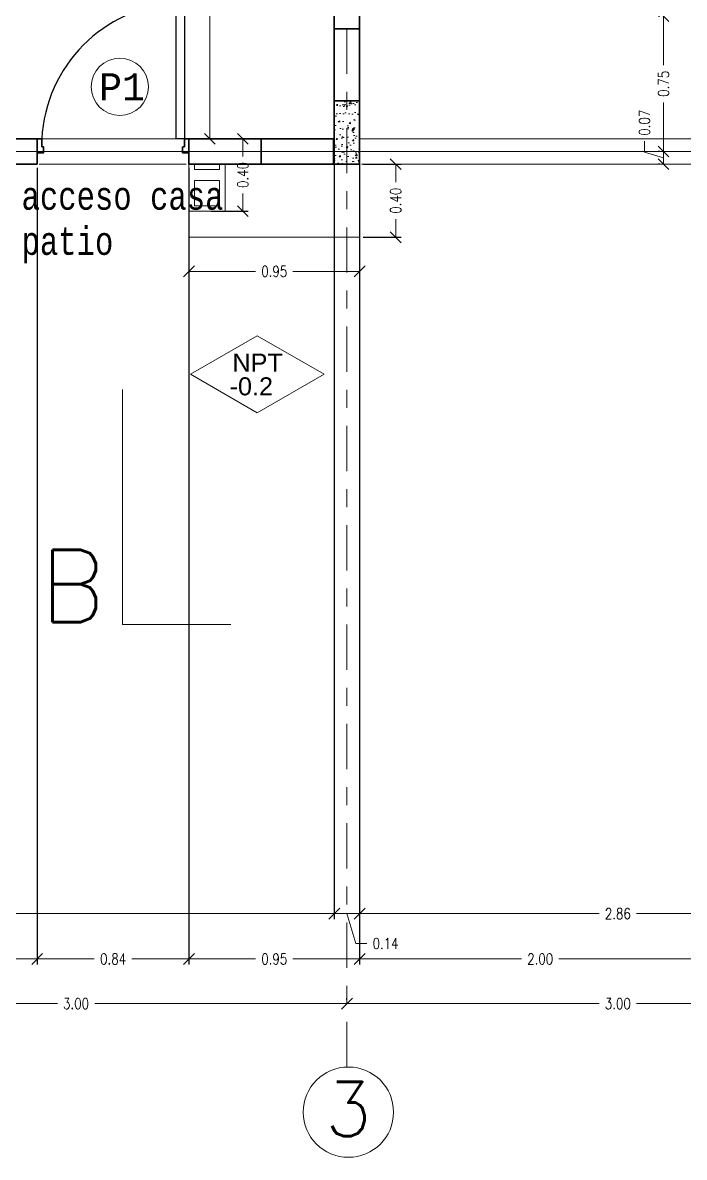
# Model space of a CAD drawing. Header units: metres. Extents: x -89 to 15, y -108 to -10.
# Drawn here: x -29.14 to -25.48, y -92.65 to -86.37 of the extents above; entities that cross this region are included whole.
import ezdxf

# ---------------------------------------------------------------- set-up
doc = ezdxf.new("R2010")
doc.units = ezdxf.units.M
doc.header["$LTSCALE"] = 5
doc.header["$MEASUREMENT"] = 0
doc.linetypes.add('CENTER', pattern=[2, 1.25, -0.25, 0.25, -0.25])
doc.layers.get('0').update_dxf_attribs({"color": 30})
for name, color, linetype, lineweight in [('A-ANNO-DIMS', 3, 'Continuous', 18), ('A-ANNO-SYMB', 3, 'Continuous', 18), ('A-ANNO-TEXT', 3, 'Continuous', 18), ('A-DOOR-FULL', 4, 'Continuous', 25), ('A-FLOR-PATT', 8, 'Continuous', 18), ('A-FURN', 8, 'Continuous', 18), ('A-WALL-FULL', 7, 'Continuous', 35)]:
    doc.layers.add(name, color=color, linetype=linetype, lineweight=lineweight)
doc.styles.add('E-ARIAL', font='arial.ttf')
doc.styles.add('E-ROMANS', font='romans.shx', dxfattribs={"width": 0.8})
doc.dimstyles.new('E-0050_TICK_12', dxfattribs={"dimscale": 0.001, "dimtxt": 60, "dimasz": 60, "dimexe": 30, "dimexo": 20, "dimgap": 30, "dimtad": 0, "dimzin": 0, "dimdsep": 46, "dimtxsty": 'E-ROMANS', "dimblk": 'OBLIQUE', "dimcen": 30, "dimclrd": 256, "dimclre": 256, "dimclrt": 256, "dimadec": 0, "dimazin": 0, "dimtfac": 1, "dimtmove": 1, "dimatfit": 3, "dimldrblk": 'OPEN90', "dimfxl": 1, "dimtfill": 1, "dimtolj": 1, "dimtzin": 0, "dimlwd": -1, "dimarcsym": 0})

# ---------------------------------------------------------------- blocks, each defined once
blk = doc.blocks.new('_Oblique')
at = {"color": 0, "linetype": 'ByBlock', "lineweight": -2}
blk.add_line((-0.5, -0.5), (0.5, 0.5), dxfattribs=at)
blk = doc.blocks.new('*D40')
at = {"layer": 'A-ANNO-DIMS', "lineweight": -2, "transparency": 16777216}
for p, q in [((-30.3446, -91.7796), (-30.3446, -91.7696)), ((-27.3446, -91.7796), (-27.3446, -91.7696))]:
    blk.add_line(p, q, dxfattribs=at)
at = {"layer": 'A-ANNO-DIMS', "transparency": 16777216}
for p, q in [((-30.3446, -91.7996), (-28.9477, -91.7996)), ((-27.3446, -91.7996), (-28.7414, -91.7996))]:
    blk.add_line(p, q, dxfattribs=at)
at = {"layer": 'A-ANNO-DIMS', "transparency": 16777216, "xscale": 0.06, "yscale": 0.06, "zscale": 0.06, "rotation": 180}
blk.add_blockref('_Oblique', (-30.3446, -91.7996), dxfattribs=at)
at = {"layer": 'A-ANNO-DIMS', "transparency": 16777216, "xscale": 0.06, "yscale": 0.06, "zscale": 0.06}
blk.add_blockref('_Oblique', (-27.3446, -91.7996), dxfattribs=at)
at = {"layer": 'A-ANNO-DIMS', "transparency": 16777216, "insert": (-28.8446, -91.7996), "char_height": 0.06, "attachment_point": 5, "style": 'E-ROMANS', "bg_fill": 3, "box_fill_scale": 1.25, "bg_fill_color": 256, "bg_fill_true_color": 13158600, "bg_fill_transparency": 0}
blk.add_mtext('\\A1;3.00', dxfattribs=at)
blk = doc.blocks.new('_Open90')
at = {"color": 0, "linetype": 'ByBlock', "lineweight": -2}
for p, q in [((0, 0), (-1, 0)), ((-0.5, 0.5), (0, 0)), ((0, 0), (-0.5, -0.5))]:
    blk.add_line(p, q, dxfattribs=at)
blk = doc.blocks.new('*D41')
at = {"layer": 'A-ANNO-DIMS', "lineweight": -2, "transparency": 16777216}
for p, q in [((-27.3446, -91.7796), (-27.3446, -91.7696)), ((-24.3446, -91.7796), (-24.3446, -91.7696))]:
    blk.add_line(p, q, dxfattribs=at)
at = {"layer": 'A-ANNO-DIMS', "transparency": 16777216}
for p, q in [((-27.3446, -91.7996), (-25.9477, -91.7996)), ((-24.3446, -91.7996), (-25.7414, -91.7996))]:
    blk.add_line(p, q, dxfattribs=at)
at = {"layer": 'A-ANNO-DIMS', "transparency": 16777216, "xscale": 0.06, "yscale": 0.06, "zscale": 0.06, "rotation": 180}
blk.add_blockref('_Oblique', (-27.3446, -91.7996), dxfattribs=at)
at = {"layer": 'A-ANNO-DIMS', "transparency": 16777216, "xscale": 0.06, "yscale": 0.06, "zscale": 0.06}
blk.add_blockref('_Oblique', (-24.3446, -91.7996), dxfattribs=at)
at = {"layer": 'A-ANNO-DIMS', "transparency": 16777216, "insert": (-25.8446, -91.7996), "char_height": 0.06, "attachment_point": 5, "style": 'E-ROMANS', "bg_fill": 3, "box_fill_scale": 1.25, "bg_fill_color": 256, "bg_fill_true_color": 13158600, "bg_fill_transparency": 0}
blk.add_mtext('\\A1;3.00', dxfattribs=at)
blk = doc.blocks.new('*D47')
at = {"layer": 'A-ANNO-DIMS', "lineweight": -2, "transparency": 16777216}
for p, q in [((-31.2746, -87.1709), (-31.2746, -91.5822)), ((-29.0596, -87.1709), (-29.0596, -91.5822))]:
    blk.add_line(p, q, dxfattribs=at)
at = {"layer": 'A-ANNO-DIMS', "transparency": 16777216}
for p, q in [((-31.2746, -91.5522), (-30.2702, -91.5522)), ((-29.0596, -91.5522), (-30.0639, -91.5522))]:
    blk.add_line(p, q, dxfattribs=at)
at = {"layer": 'A-ANNO-DIMS', "transparency": 16777216, "xscale": 0.06, "yscale": 0.06, "zscale": 0.06, "rotation": 180}
blk.add_blockref('_Oblique', (-31.2746, -91.5522), dxfattribs=at)
at = {"layer": 'A-ANNO-DIMS', "transparency": 16777216, "xscale": 0.06, "yscale": 0.06, "zscale": 0.06}
blk.add_blockref('_Oblique', (-29.0596, -91.5522), dxfattribs=at)
at = {"layer": 'A-ANNO-DIMS', "transparency": 16777216, "insert": (-30.1671, -91.5522), "char_height": 0.06, "attachment_point": 5, "style": 'E-ROMANS', "bg_fill": 3, "box_fill_scale": 1.25, "bg_fill_color": 256, "bg_fill_true_color": 13158600, "bg_fill_transparency": 0}
blk.add_mtext('\\A1;2.22', dxfattribs=at)
blk = doc.blocks.new('*D48')
at = {"layer": 'A-ANNO-DIMS', "lineweight": -2, "transparency": 16777216}
for p, q in [((-29.0596, -87.1709), (-29.0596, -91.5822)), ((-28.2196, -87.1709), (-28.2196, -91.5822))]:
    blk.add_line(p, q, dxfattribs=at)
at = {"layer": 'A-ANNO-DIMS', "transparency": 16777216}
for p, q in [((-29.0596, -91.5522), (-28.7439, -91.5522)), ((-28.2196, -91.5522), (-28.5353, -91.5522))]:
    blk.add_line(p, q, dxfattribs=at)
at = {"layer": 'A-ANNO-DIMS', "transparency": 16777216, "xscale": 0.06, "yscale": 0.06, "zscale": 0.06, "rotation": 180}
blk.add_blockref('_Oblique', (-29.0596, -91.5522), dxfattribs=at)
at = {"layer": 'A-ANNO-DIMS', "transparency": 16777216, "xscale": 0.06, "yscale": 0.06, "zscale": 0.06}
blk.add_blockref('_Oblique', (-28.2196, -91.5522), dxfattribs=at)
at = {"layer": 'A-ANNO-DIMS', "transparency": 16777216, "insert": (-28.6396, -91.5522), "char_height": 0.06, "attachment_point": 5, "style": 'E-ROMANS', "bg_fill": 3, "box_fill_scale": 1.25, "bg_fill_color": 256, "bg_fill_true_color": 13158600, "bg_fill_transparency": 0}
blk.add_mtext('\\A1;0.84', dxfattribs=at)
blk = doc.blocks.new('*D49')
at = {"layer": 'A-ANNO-DIMS', "lineweight": -2, "transparency": 16777216}
for p, q in [((-28.2196, -87.1709), (-28.2196, -91.5822)), ((-27.2746, -87.1709), (-27.2746, -91.5822))]:
    blk.add_line(p, q, dxfattribs=at)
at = {"layer": 'A-ANNO-DIMS', "transparency": 16777216}
for p, q in [((-28.2196, -91.5522), (-27.8502, -91.5522)), ((-27.2746, -91.5522), (-27.6439, -91.5522))]:
    blk.add_line(p, q, dxfattribs=at)
at = {"layer": 'A-ANNO-DIMS', "transparency": 16777216, "xscale": 0.06, "yscale": 0.06, "zscale": 0.06, "rotation": 180}
blk.add_blockref('_Oblique', (-28.2196, -91.5522), dxfattribs=at)
at = {"layer": 'A-ANNO-DIMS', "transparency": 16777216, "xscale": 0.06, "yscale": 0.06, "zscale": 0.06}
blk.add_blockref('_Oblique', (-27.2746, -91.5522), dxfattribs=at)
at = {"layer": 'A-ANNO-DIMS', "transparency": 16777216, "insert": (-27.7471, -91.5522), "char_height": 0.06, "attachment_point": 5, "style": 'E-ROMANS', "bg_fill": 3, "box_fill_scale": 1.25, "bg_fill_color": 256, "bg_fill_true_color": 13158600, "bg_fill_transparency": 0}
blk.add_mtext('\\A1;0.95', dxfattribs=at)
blk = doc.blocks.new('*D50')
at = {"layer": 'A-ANNO-DIMS', "lineweight": -2, "transparency": 16777216}
for p, q in [((-27.2746, -87.1709), (-27.2746, -91.5822)), ((-25.2746, -87.1709), (-25.2746, -91.5822))]:
    blk.add_line(p, q, dxfattribs=at)
at = {"layer": 'A-ANNO-DIMS', "transparency": 16777216}
for p, q in [((-27.2746, -91.5522), (-26.3777, -91.5522)), ((-25.2746, -91.5522), (-26.1714, -91.5522))]:
    blk.add_line(p, q, dxfattribs=at)
at = {"layer": 'A-ANNO-DIMS', "transparency": 16777216, "xscale": 0.06, "yscale": 0.06, "zscale": 0.06, "rotation": 180}
blk.add_blockref('_Oblique', (-27.2746, -91.5522), dxfattribs=at)
at = {"layer": 'A-ANNO-DIMS', "transparency": 16777216, "xscale": 0.06, "yscale": 0.06, "zscale": 0.06}
blk.add_blockref('_Oblique', (-25.2746, -91.5522), dxfattribs=at)
at = {"layer": 'A-ANNO-DIMS', "transparency": 16777216, "insert": (-26.2746, -91.5522), "char_height": 0.06, "attachment_point": 5, "style": 'E-ROMANS', "bg_fill": 3, "box_fill_scale": 1.25, "bg_fill_color": 256, "bg_fill_true_color": 13158600, "bg_fill_transparency": 0}
blk.add_mtext('\\A1;2.00', dxfattribs=at)
blk = doc.blocks.new('*D57')
at = {"layer": 'A-ANNO-DIMS', "lineweight": -2, "transparency": 16777216}
for p, q in [((-33.2746, -86.4209), (-33.2746, -91.3314)), ((-27.4146, -86.4209), (-27.4146, -91.3314))]:
    blk.add_line(p, q, dxfattribs=at)
at = {"layer": 'A-ANNO-DIMS', "transparency": 16777216}
for p, q in [((-33.2746, -91.3014), (-30.4477, -91.3014)), ((-27.4146, -91.3014), (-30.2414, -91.3014))]:
    blk.add_line(p, q, dxfattribs=at)
at = {"layer": 'A-ANNO-DIMS', "transparency": 16777216, "xscale": 0.06, "yscale": 0.06, "zscale": 0.06, "rotation": 180}
blk.add_blockref('_Oblique', (-33.2746, -91.3014), dxfattribs=at)
at = {"layer": 'A-ANNO-DIMS', "transparency": 16777216, "xscale": 0.06, "yscale": 0.06, "zscale": 0.06}
blk.add_blockref('_Oblique', (-27.4146, -91.3014), dxfattribs=at)
at = {"layer": 'A-ANNO-DIMS', "transparency": 16777216, "insert": (-30.3446, -91.3014), "char_height": 0.06, "attachment_point": 5, "style": 'E-ROMANS', "bg_fill": 3, "box_fill_scale": 1.25, "bg_fill_color": 256, "bg_fill_true_color": 13158600, "bg_fill_transparency": 0}
blk.add_mtext('\\A1;5.86', dxfattribs=at)
blk = doc.blocks.new('*D58')
at = {"layer": 'A-ANNO-DIMS', "lineweight": -2, "transparency": 16777216}
for p, q in [((-27.4146, -87.1709), (-27.4146, -91.3314)), ((-27.2746, -87.1709), (-27.2746, -91.3314))]:
    blk.add_line(p, q, dxfattribs=at)
at = {"layer": 'A-ANNO-DIMS', "transparency": 16777216}
for p, q in [((-27.4146, -91.3014), (-27.2746, -91.3014)), ((-27.3446, -91.3014), (-27.2951, -91.4664)), ((-27.2951, -91.4664), (-27.2351, -91.4664))]:
    blk.add_line(p, q, dxfattribs=at)
at = {"layer": 'A-ANNO-DIMS', "transparency": 16777216, "xscale": 0.06, "yscale": 0.06, "zscale": 0.06, "rotation": 180}
blk.add_blockref('_Oblique', (-27.4146, -91.3014), dxfattribs=at)
at = {"layer": 'A-ANNO-DIMS', "transparency": 16777216, "xscale": 0.06, "yscale": 0.06, "zscale": 0.06}
blk.add_blockref('_Oblique', (-27.2746, -91.3014), dxfattribs=at)
at = {"layer": 'A-ANNO-DIMS', "transparency": 16777216, "insert": (-27.1308, -91.4664), "char_height": 0.06, "attachment_point": 5, "style": 'E-ROMANS', "bg_fill": 3, "box_fill_scale": 1.25, "bg_fill_color": 256, "bg_fill_true_color": 13158600, "bg_fill_transparency": 0}
blk.add_mtext('\\A1;0.14', dxfattribs=at)
blk = doc.blocks.new('*D59')
at = {"layer": 'A-ANNO-DIMS', "lineweight": -2, "transparency": 16777216}
for p, q in [((-27.2746, -86.8209), (-27.2746, -91.3314)), ((-24.4146, -86.8209), (-24.4146, -91.3314))]:
    blk.add_line(p, q, dxfattribs=at)
at = {"layer": 'A-ANNO-DIMS', "transparency": 16777216}
for p, q in [((-27.2746, -91.3014), (-25.9477, -91.3014)), ((-24.4146, -91.3014), (-25.7414, -91.3014))]:
    blk.add_line(p, q, dxfattribs=at)
at = {"layer": 'A-ANNO-DIMS', "transparency": 16777216, "xscale": 0.06, "yscale": 0.06, "zscale": 0.06, "rotation": 180}
blk.add_blockref('_Oblique', (-27.2746, -91.3014), dxfattribs=at)
at = {"layer": 'A-ANNO-DIMS', "transparency": 16777216, "xscale": 0.06, "yscale": 0.06, "zscale": 0.06}
blk.add_blockref('_Oblique', (-24.4146, -91.3014), dxfattribs=at)
at = {"layer": 'A-ANNO-DIMS', "transparency": 16777216, "insert": (-25.8446, -91.3014), "char_height": 0.06, "attachment_point": 5, "style": 'E-ROMANS', "bg_fill": 3, "box_fill_scale": 1.25, "bg_fill_color": 256, "bg_fill_true_color": 13158600, "bg_fill_transparency": 0}
blk.add_mtext('\\A1;2.86', dxfattribs=at)
blk = doc.blocks.new('*D94')
at = {"layer": 'A-ANNO-DIMS', "lineweight": -2, "transparency": 16777216}
for p, q in [((-28.1239, -85.0009), (-28.1339, -85.0009)), ((-28.1239, -87.0109), (-28.1339, -87.0109))]:
    blk.add_line(p, q, dxfattribs=at)
at = {"layer": 'A-ANNO-DIMS', "transparency": 16777216}
for p, q in [((-28.1039, -85.0009), (-28.1039, -85.9096)), ((-28.1039, -87.0109), (-28.1039, -86.1022))]:
    blk.add_line(p, q, dxfattribs=at)
at = {"layer": 'A-ANNO-DIMS', "transparency": 16777216, "xscale": 0.06, "yscale": 0.06, "zscale": 0.06}
for p, rotation in [((-28.1039, -85.0009), 90), ((-28.1039, -87.0109), 270)]:
    blk.add_blockref('_Oblique', p, dxfattribs=dict(at, rotation=rotation))
at = {"layer": 'A-ANNO-DIMS', "transparency": 16777216, "insert": (-28.1039, -86.0059), "char_height": 0.06, "attachment_point": 5, "rotation": 90, "style": 'E-ROMANS', "bg_fill": 3, "box_fill_scale": 1.25, "bg_fill_color": 256, "bg_fill_true_color": 13158600, "bg_fill_transparency": 0}
blk.add_mtext('\\A1;2.01', dxfattribs=at)
blk = doc.blocks.new('*D103')
at = {"layer": 'A-ANNO-DIMS', "lineweight": -2, "transparency": 16777216}
for p, q in [((-25.6119, -86.3312), (-25.6219, -86.3312)), ((-25.6119, -87.0809), (-25.6219, -87.0809))]:
    blk.add_line(p, q, dxfattribs=at)
at = {"layer": 'A-ANNO-DIMS', "transparency": 16777216}
for p, q in [((-25.5919, -86.3312), (-25.5919, -86.6029)), ((-25.5919, -87.0809), (-25.5919, -86.8092))]:
    blk.add_line(p, q, dxfattribs=at)
at = {"layer": 'A-ANNO-DIMS', "transparency": 16777216, "xscale": 0.06, "yscale": 0.06, "zscale": 0.06}
for p, rotation in [((-25.5919, -86.3312), 90), ((-25.5919, -87.0809), 270)]:
    blk.add_blockref('_Oblique', p, dxfattribs=dict(at, rotation=rotation))
at = {"layer": 'A-ANNO-DIMS', "transparency": 16777216, "insert": (-25.5919, -86.7061), "char_height": 0.06, "attachment_point": 5, "rotation": 90, "style": 'E-ROMANS', "bg_fill": 3, "box_fill_scale": 1.25, "bg_fill_color": 256, "bg_fill_true_color": 13158600, "bg_fill_transparency": 0}
blk.add_mtext('\\A1;0.75', dxfattribs=at)
blk = doc.blocks.new('*D119')
at = {"layer": 'A-ANNO-DIMS', "lineweight": -2, "transparency": 16777216}
for p, q in [((-27.2546, -87.1509), (-27.0447, -87.1509)), ((-27.2546, -87.5559), (-27.0447, -87.5559))]:
    blk.add_line(p, q, dxfattribs=at)
at = {"layer": 'A-ANNO-DIMS', "transparency": 16777216}
for p, q in [((-27.0747, -87.1509), (-27.0747, -87.2503)), ((-27.0747, -87.5559), (-27.0747, -87.4565))]:
    blk.add_line(p, q, dxfattribs=at)
at = {"layer": 'A-ANNO-DIMS', "transparency": 16777216, "xscale": 0.06, "yscale": 0.06, "zscale": 0.06}
for p, rotation in [((-27.0747, -87.1509), 90), ((-27.0747, -87.5559), 270)]:
    blk.add_blockref('_Oblique', p, dxfattribs=dict(at, rotation=rotation))
at = {"layer": 'A-ANNO-DIMS', "transparency": 16777216, "insert": (-27.0747, -87.3534), "char_height": 0.06, "attachment_point": 5, "rotation": 90, "style": 'E-ROMANS', "bg_fill": 3, "box_fill_scale": 1.25, "bg_fill_color": 256, "bg_fill_true_color": 13158600, "bg_fill_transparency": 0}
blk.add_mtext('\\A1;0.40', dxfattribs=at)
blk = doc.blocks.new('*D120')
at = {"layer": 'A-ANNO-DIMS', "lineweight": -2, "transparency": 16777216}
for p, q in [((-28.2196, -87.5759), (-28.2196, -87.7747)), ((-27.2746, -87.5759), (-27.2746, -87.7747))]:
    blk.add_line(p, q, dxfattribs=at)
at = {"layer": 'A-ANNO-DIMS', "transparency": 16777216}
for p, q in [((-28.2196, -87.7447), (-27.8502, -87.7447)), ((-27.2746, -87.7447), (-27.6439, -87.7447))]:
    blk.add_line(p, q, dxfattribs=at)
at = {"layer": 'A-ANNO-DIMS', "transparency": 16777216, "xscale": 0.06, "yscale": 0.06, "zscale": 0.06, "rotation": 180}
blk.add_blockref('_Oblique', (-28.2196, -87.7447), dxfattribs=at)
at = {"layer": 'A-ANNO-DIMS', "transparency": 16777216, "xscale": 0.06, "yscale": 0.06, "zscale": 0.06}
blk.add_blockref('_Oblique', (-27.2746, -87.7447), dxfattribs=at)
at = {"layer": 'A-ANNO-DIMS', "transparency": 16777216, "insert": (-27.7471, -87.7447), "char_height": 0.06, "attachment_point": 5, "style": 'E-ROMANS', "bg_fill": 3, "box_fill_scale": 1.25, "bg_fill_color": 256, "bg_fill_true_color": 13158600, "bg_fill_transparency": 0}
blk.add_mtext('\\A1;0.95', dxfattribs=at)
blk = doc.blocks.new('*D121')
at = {"layer": 'A-ANNO-DIMS', "lineweight": -2, "transparency": 16777216}
for p, q in [((-28.0967, -87.0109), (-27.8914, -87.0109)), ((-28.0967, -87.4109), (-27.8914, -87.4109))]:
    blk.add_line(p, q, dxfattribs=at)
at = {"layer": 'A-ANNO-DIMS', "transparency": 16777216}
for p, q in [((-27.9214, -87.0109), (-27.9214, -87.1078)), ((-27.9214, -87.4109), (-27.9214, -87.314))]:
    blk.add_line(p, q, dxfattribs=at)
at = {"layer": 'A-ANNO-DIMS', "transparency": 16777216, "xscale": 0.06, "yscale": 0.06, "zscale": 0.06}
for p, rotation in [((-27.9214, -87.0109), 90), ((-27.9214, -87.4109), 270)]:
    blk.add_blockref('_Oblique', p, dxfattribs=dict(at, rotation=rotation))
at = {"layer": 'A-ANNO-DIMS', "transparency": 16777216, "insert": (-27.9214, -87.2109), "char_height": 0.06, "attachment_point": 5, "rotation": 90, "style": 'E-ROMANS', "bg_fill": 3, "box_fill_scale": 1.25, "bg_fill_color": 256, "bg_fill_true_color": 13158600, "bg_fill_transparency": 0}
blk.add_mtext('\\A1;0.40', dxfattribs=at)
blk = doc.blocks.new('*D124')
at = {"layer": 'A-ANNO-DIMS', "transparency": 16777216}
for p, q in [((-25.6969, -87.0844), (-25.6969, -87.0244)), ((-25.5919, -87.1159), (-25.6969, -87.0844)), ((-25.5919, -87.0809), (-25.5919, -87.1509))]:
    blk.add_line(p, q, dxfattribs=at)
at = {"layer": 'A-ANNO-DIMS', "lineweight": -2, "transparency": 16777216}
for p, q in [((-25.6119, -87.0809), (-25.6219, -87.0809)), ((-25.6119, -87.1509), (-25.6219, -87.1509))]:
    blk.add_line(p, q, dxfattribs=at)
at = {"layer": 'A-ANNO-DIMS', "transparency": 16777216, "xscale": 0.06, "yscale": 0.06, "zscale": 0.06}
for p, rotation in [((-25.5919, -87.0809), 90), ((-25.5919, -87.1509), 270)]:
    blk.add_blockref('_Oblique', p, dxfattribs=dict(at, rotation=rotation))
at = {"layer": 'A-ANNO-DIMS', "transparency": 16777216, "insert": (-25.6969, -86.9213), "char_height": 0.06, "attachment_point": 5, "rotation": 90, "style": 'E-ROMANS', "bg_fill": 3, "box_fill_scale": 1.25, "bg_fill_color": 256, "bg_fill_true_color": 13158600, "bg_fill_transparency": 0}
blk.add_mtext('\\A1;0.07', dxfattribs=at)

msp = doc.modelspace()

# ---------------------------------------------------------------- hatches: boundary and pattern name
at = {"layer": 'A-FLOR-PATT'}
h = msp.add_hatch(dxfattribs=at)
h.set_pattern_fill('AR-CONC', color=256, scale=0.0005, style=0)
h.set_pattern_definition([(50, (5.99, -3.75), (0.091092334, -0.00796954), [0.009525, -0.104775]), (355, (5.99, -3.75), (-0.01762141, 0.09552832), [0.00762, -0.08382]), (100.451, (5.99759, -3.75066), (0.07347125, 0.08755834), [0.008095, -0.089045]), (46.1842, (5.99, -3.7246), (0.13553952, -0.02102116), [0.0142875, -0.1571625]), (96.6356, (6.0013, -3.72635), (0.11870212, 0.12371278), [0.0121425, -0.1335675]), (351.184, (5.99, -3.7246), (0.1187023, 0.12371256), [0.01143, -0.12573]), (21, (6.0027, -3.73095), (0.07580744, -0.05113276), [0.009525, -0.104775]), (326, (6.0027, -3.73095), (0.03090101, 0.09209398), [0.00762, -0.08382]), (71.4514, (6.00902, -3.73521), (0.106708245, 0.04096143), [0.008095, -0.089045]), (37.5, (5.99, -3.75), (0.001544302, 0.04227752), [0, -0.082804, 0, -0.08509, 0, -0.0841375]), (7.5, (5.99, -3.75), (0.033409831, 0.050090287), [0, -0.048514, 0, -0.080899, 0, -0.0320675]), (327.5, (5.96168, -3.75), (0.067795298, -0.002864372), [0, -0.03175, 0, -0.09906, 0, -0.131445]), (317.5, (5.94898, -3.75), (0.07406459, 0.012713246), [0, -0.041275, 0, -0.065786, 0, -0.093345])])
h.paths.add_polyline_path([(-27.2746, -86.8009), (-27.4146, -86.8009), (-27.4146, -87.1509), (-27.2746, -87.1509)])

# ---------------------------------------------------------------- linework, layer by layer
at = {"layer": 'A-ANNO-SYMB', "linetype": 'CENTER', "ltscale": 0.04}
msp.add_line((-27.3446, -92.1509), (-27.3446, -77.1009), dxfattribs=at)
at = {"layer": 'A-ANNO-SYMB'}
for p, q in [((-27.8416, -88.1009), (-28.2116, -88.3145)), ((-27.8416, -88.1009), (-27.4716, -88.3145)), ((-28.2116, -88.3145), (-27.8416, -88.5282)), ((-27.4716, -88.3145), (-27.8416, -88.5282))]:
    msp.add_line(p, q, dxfattribs=at)
at = {"layer": 'A-ANNO-SYMB', "ltscale": 0.04}
msp.add_lwpolyline([(-35.5715, -87.0809), (-14.2746, -87.0809)], dxfattribs=at)
at = {"layer": 'A-ANNO-SYMB'}
for centre, radius in [((-28.6023, -86.7226), 0.1589), ((-27.3365, -92.4008), 0.25)]:
    msp.add_circle(centre, radius, dxfattribs=at)
at = {"layer": 'A-DOOR-FULL'}
msp.add_lwpolyline([(-28.2446, -86.2573), (-28.2446, -87.0109), (-28.2896, -87.0109), (-28.2896, -86.2573)], close=True, dxfattribs=at)
msp.add_arc((-28.2373, -87.054), 0.7984, 93.75372, 176.90667, dxfattribs=at)
at = {"layer": 'A-FURN', "ltscale": 0.8}
for p, q in [((-27.4146, -83.4009), (-27.4146, -87.0009)), ((-29.0596, -87.0109), (-27.4146, -87.0109)), ((-27.2746, -87.0109), (-24.4146, -87.0109)), ((-29.0496, -87.1509), (-28.2346, -87.1509)), ((-28.1896, -87.1809), (-28.1896, -87.1509)), ((-28.0496, -87.1809), (-28.1896, -87.1809)), ((-28.0496, -87.1509), (-28.0496, -87.1809)), ((-28.0196, -87.4109), (-28.0196, -87.1509)), ((-24.4246, -87.1509), (-27.2646, -87.1509)), ((-28.1896, -87.3809), (-28.1896, -87.2409)), ((-28.1896, -87.2409), (-28.0496, -87.2409)), ((-28.0496, -87.2409), (-28.0496, -87.3809)), ((-28.0496, -87.3809), (-28.1896, -87.3809)), ((-28.2196, -87.4109), (-28.0196, -87.4109))]:
    msp.add_line(p, q, dxfattribs=at)
at = {"layer": 'A-FURN'}
for p, q in [((-28.2196, -87.5559), (-28.2196, -87.1509)), ((-27.2746, -87.1509), (-27.2746, -87.5559)), ((-28.2196, -87.5559), (-27.2746, -87.5559))]:
    msp.add_line(p, q, dxfattribs=at)
at = {"layer": 'A-WALL-FULL'}
msp.add_line((-27.2746, -86.0009), (-27.2746, -86.4009), dxfattribs=at)
msp.add_lwpolyline([(-27.4146, -86.8009), (-27.2746, -86.8009), (-27.2746, -87.1509), (-27.4146, -87.1509)], close=True, dxfattribs=at)
for points in [[(-29.0596, -87.0559), (-29.0596, -87.0559), (-29.0596, -87.0109), (-29.0346, -87.0109), (-29.0346, -87.0559)], [(-29.0346, -87.0559), (-29.0246, -87.0559), (-29.0246, -87.0879), (-29.0596, -87.0879), (-29.0596, -87.0559)]]:
    msp.add_lwpolyline(points, dxfattribs=at)

# ---------------------------------------------------------------- texts
at = {"layer": 'A-ANNO-TEXT'}
for s, height, style, p in [('NPT', 0.1, 'E-ARIAL', (-27.9789, -88.3002)), ('-0.2', 0.1, 'E-ARIAL', (-27.9945, -88.4312)), ('3', 0.3, 'E-ROMANS', (-27.4653, -92.5335))]:
    msp.add_text(s, height=height, dxfattribs=dict(at, style=style)).set_placement(p)
at = {"layer": 'A-ANNO-TEXT', "char_height": 0.15, "attachment_point": 1}
for s, insert, width, style in [('{\\fMonospac821 BT|b0|i0|c0|p49;P1}', (-28.7171, -86.6475), 0.26085, 'E-ARIAL'), ('{\\fMonospac821 BT|b0|i0|c0|p49;acceso casa \\Ppatio}', (-29.1466, -87.2532), 1.4058, 'E-ROMANS')]:
    msp.add_mtext(s, dxfattribs=dict(at, insert=insert, width=width, style=style))

# ---------------------------------------------------------------- next in the draw order: dimensions: what is measured, and where the dimension line sits
at = {"layer": 'A-ANNO-DIMS'}
for base, p1, p2, picture, middle in [((-29.0595797242, -91.5522091112), (-31.2745797242, -87.1509030411), (-29.0595797242, -87.1509030411), '*D47', (-30.1670797242, -91.5522091112)), ((-27.3446, -91.7996), (-30.3446, -91.7996), (-27.3446, -91.7996), '*D40', (-28.8446, -91.7996))]:
    dim = msp.add_linear_dim(base=base, p1=p1, p2=p2, dimstyle='E-0050_TICK_12', dxfattribs=at)
    dim.commit()
    dim.dimension.update_dxf_attribs({"geometry": picture, "text_midpoint": middle})

# ---------------------------------------------------------------- next in the draw order: dimensions: what is measured, and where the dimension line sits
for base, p1, p2, picture, middle in [((-28.2196, -91.5522), (-29.0596, -87.1509), (-28.2196, -87.1509), '*D48', (-28.6396, -91.5522)), ((-24.3446, -91.7996), (-27.3446, -91.7996), (-24.3446, -91.7996), '*D41', (-25.8446, -91.7996))]:
    dim = msp.add_linear_dim(base=base, p1=p1, p2=p2, dimstyle='E-0050_TICK_12', dxfattribs=at)
    dim.commit()
    dim.dimension.update_dxf_attribs({"geometry": picture, "text_midpoint": middle})

# ---------------------------------------------------------------- next in the draw order: dimensions: what is measured, and where the dimension line sits
dim = msp.add_linear_dim(base=(-27.2745797242, -91.5522091112), p1=(-28.2195797242, -87.1509030036), p2=(-27.2745797242, -87.1509030411), dimstyle='E-0050_TICK_12', dxfattribs=at)
dim.commit()
dim.dimension.update_dxf_attribs({"geometry": '*D49', "text_midpoint": (-27.7470797242, -91.5522091112)})

# ---------------------------------------------------------------- next in the draw order: dimensions: what is measured, and where the dimension line sits
for base, p1, p2, picture, middle in [((-27.4146, -91.3014), (-33.2746, -86.4009), (-27.4146, -86.4009), '*D57', (-30.3446, -91.3014)), ((-25.2746, -91.5522), (-27.2746, -87.1509), (-25.2746, -87.1509), '*D50', (-26.2746, -91.5522))]:
    dim = msp.add_linear_dim(base=base, p1=p1, p2=p2, dimstyle='E-0050_TICK_12', dxfattribs=at)
    dim.commit()
    dim.dimension.update_dxf_attribs({"geometry": picture, "text_midpoint": middle})

# ---------------------------------------------------------------- next in the draw order: linework, layer by layer
at = {"layer": 'A-ANNO-SYMB'}
for q in [(-28.5882, -88.3995), (-27.9882, -89.6995)]:
    msp.add_line((-28.5882, -89.6995), q, dxfattribs=at)
at = {"layer": 'A-WALL-FULL'}
for p, q in [((-27.4146, -86.4009), (-27.4146, -86.0009)), ((-27.2746, -86.4009), (-27.4146, -86.4009)), ((-27.4146, -86.4009), (-27.2746, -86.4009)), ((-27.4146, -86.8009), (-27.4146, -86.4009)), ((-29.4646, -87.0109), (-29.0596, -87.0109)), ((-29.0596, -87.0109), (-29.0596, -87.1509)), ((-28.2196, -87.0109), (-28.2196, -87.1509)), ((-27.8196, -87.1509), (-27.8196, -87.0109)), ((-27.4196, -87.0109), (-27.8196, -87.0109)), ((-27.8196, -87.0109), (-27.8196, -87.1509)), ((-29.0596, -87.1509), (-29.4646, -87.1509))]:
    msp.add_line(p, q, dxfattribs=at)
for points in [[(-28.2196, -87.0559), (-28.2196, -87.0559), (-28.2196, -87.0109), (-28.2446, -87.0109), (-28.2446, -87.0559)], [(-28.2446, -87.0559), (-28.2546, -87.0559), (-28.2546, -87.0879), (-28.2196, -87.0879), (-28.2196, -87.0559)]]:
    msp.add_lwpolyline(points, dxfattribs=at)

# ---------------------------------------------------------------- next in the draw order: texts
at = {"layer": 'A-ANNO-TEXT', "style": 'E-ROMANS'}
msp.add_text('B', height=0.4, dxfattribs=at).set_placement((-29.0429, -89.6867))

# ---------------------------------------------------------------- next in the draw order: dimensions: what is measured, and where the dimension line sits
at = {"layer": 'A-ANNO-DIMS'}
dim = msp.add_linear_dim(base=(-28.1039, -87.0109), p1=(-28.1039, -85.0009), p2=(-28.1039, -87.0109), angle=90, dimstyle='E-0050_TICK_12', dxfattribs=at)
dim.commit()
dim.dimension.update_dxf_attribs({"geometry": '*D94', "text_midpoint": (-28.1039, -86.0059)})
dim = msp.add_linear_dim(base=(-27.2746, -91.3014), p1=(-27.4146, -87.1509), p2=(-27.2746, -87.1509), dimstyle='E-0050_TICK_12', dxfattribs=at)
dim.commit()
dim.dimension.update_dxf_attribs({"geometry": '*D58', "text_midpoint": (-27.2051, -91.4664)})

# ---------------------------------------------------------------- next in the draw order: linework, layer by layer
at = {"layer": 'A-WALL-FULL'}
for p, q in [((-27.4196, -87.1509), (-27.4196, -87.0109)), ((-27.8196, -87.1509), (-27.4196, -87.1509))]:
    msp.add_line(p, q, dxfattribs=at)

# ---------------------------------------------------------------- next in the draw order: dimensions: what is measured, and where the dimension line sits
at = {"layer": 'A-ANNO-DIMS'}
dim = msp.add_linear_dim(base=(-24.4146, -91.3014), p1=(-27.2746, -86.8009), p2=(-24.4146, -86.8009), dimstyle='E-0050_TICK_12', dxfattribs=at)
dim.commit()
dim.dimension.update_dxf_attribs({"geometry": '*D59', "text_midpoint": (-25.8446, -91.3014)})
dim = msp.add_linear_dim(base=(-27.9214, -87.0109), p1=(-28.1167, -87.4109), p2=(-28.1167, -87.0109), angle=90, dimstyle='E-0050_TICK_12', dxfattribs=at)
dim.commit()
dim.dimension.update_dxf_attribs({"geometry": '*D121', "text_midpoint": (-27.9214, -87.2109)})

# ---------------------------------------------------------------- next in the draw order: linework, layer by layer
at = {"layer": 'A-FURN', "ltscale": 0.8}
msp.add_line((-25.2746, -87.0809), (-27.2646, -87.0809), dxfattribs=at)
at = {"layer": 'A-WALL-FULL'}
for p, q in [((-27.2746, -86.4009), (-27.2746, -86.8009)), ((-27.2746, -86.8009), (-27.4146, -86.8009)), ((-27.8196, -87.0109), (-28.2196, -87.0109)), ((-28.2196, -87.1509), (-27.8196, -87.1509))]:
    msp.add_line(p, q, dxfattribs=at)

# ---------------------------------------------------------------- next in the draw order: dimensions: what is measured, and where the dimension line sits
at = {"layer": 'A-ANNO-DIMS'}
dim = msp.add_linear_dim(base=(-27.07467769, -87.55590301), p1=(-27.27457972, -87.15090304), p2=(-27.27457972, -87.55590301), angle=90, dimstyle='E-0050_TICK_12', dxfattribs=at)
dim.commit()
dim.dimension.update_dxf_attribs({"geometry": '*D119', "text_midpoint": (-27.07467769, -87.35340303)})

# ---------------------------------------------------------------- next in the draw order: dimensions: what is measured, and where the dimension line sits
dim = msp.add_linear_dim(base=(-25.5919, -87.0809), p1=(-25.5919, -86.3312), p2=(-25.5919, -87.0809), angle=90, dimstyle='E-0050_TICK_12', dxfattribs=at)
dim.commit()
dim.dimension.update_dxf_attribs({"geometry": '*D103', "text_midpoint": (-25.5919, -86.7061)})
dim = msp.add_linear_dim(base=(-27.2745797242, -87.7447327004), p1=(-28.2195797242, -87.5559030079), p2=(-27.2745797242, -87.5559030079), dimstyle='E-0050_TICK_12', dxfattribs=at)
dim.commit()
dim.dimension.update_dxf_attribs({"geometry": '*D120', "text_midpoint": (-27.7470797242, -87.7447327004)})

# ---------------------------------------------------------------- next in the draw order: dimensions: what is measured, and where the dimension line sits
dim = msp.add_linear_dim(base=(-25.5919, -87.1509), p1=(-25.5919, -87.0809), p2=(-25.5919, -87.1509), angle=90, dimstyle='E-0050_TICK_12', dxfattribs=at)
dim.commit()
dim.dimension.update_dxf_attribs({"geometry": '*D124', "text_midpoint": (-25.6969, -86.9944)})

doc.saveas('drawing.dxf')
